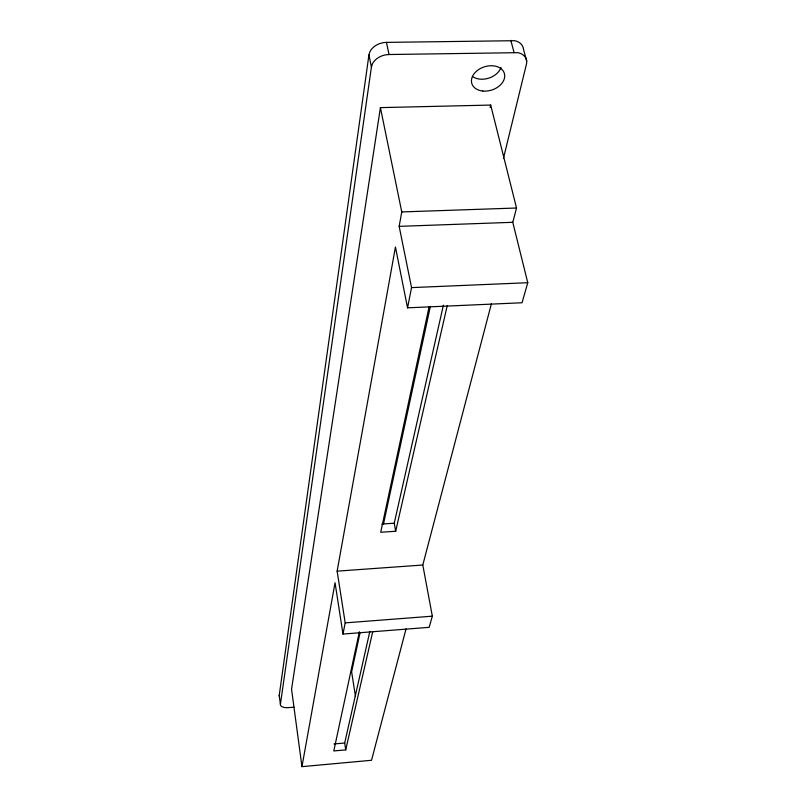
<?xml version="1.0" encoding="UTF-8"?>
<svg xmlns="http://www.w3.org/2000/svg" width="807" height="807" viewBox="0 0 807 807"><rect width="100%" height="100%" fill="white"/><g stroke="black" fill="none" stroke-linecap="round" stroke-linejoin="round"><path stroke-width="1.21" d="M293.95 707.235L286.656 707.719A9.321 4.005 -8 0 1 280.402 704.35L279.232 695.362L368.94 54.906L369.919 51.739A15.948 11.893 -14 0 1 386.442 42.378L514.684 40.703A15.888 11.469 -19.1 0 1 523.45 49.106L526.689 61.039M280.402 704.35L371.412 67.052L372.41 63.884A16.029 11.853 -13.9 0 1 389.024 54.523L517.892 52.677A15.969 11.439 -18.9 0 1 526.457 64.136L503.447 158.323M491.443 303.593L422.797 565.021L432.34 616.175L429.142 627.332L342.985 634.06L345.194 622.883L337.134 571.144L395.44 247.023L407.545 307.83L522.038 302.756L527.768 282.712L512.778 222.308L516.53 208.014L490.686 105.071L380.42 107.624L291.549 689.178L301.959 766.65L371.533 760.275L406.032 628.875M301.959 766.65L335.046 582.715L342.985 634.06M407.545 307.83L411.55 287.615L399.162 226.353L401.755 211.938L380.42 107.624M359.367 631.76L333.795 750.954L345.719 749.885L372.673 631.931M429.082 306.842L380.712 532.267L395.672 531.258L447.189 305.803M360.114 632.436L351.63 671.807L355.483 696.572M383.446 524.177L430.363 306.428M345.719 749.885L344.69 743.005L369.848 631.397M395.672 531.258L394.24 523.218L443.386 305.187M490.131 107.533L490.686 105.071M333.987 743.963L344.69 743.005M345.194 622.883L432.34 616.175M337.134 571.144L422.797 565.021M381.802 524.046L394.24 523.218M411.55 287.615L527.768 282.712M399.162 226.353L512.778 222.308M401.755 211.938L516.53 208.014M510.811 40.35L514.009 52.334M386.442 42.378L389.024 54.523M368.94 54.906L371.412 67.052M500.996 67.566A16.947 12.226 -17.9 0 1 488.578 78.198A16.947 12.226 -17.9 0 1 472.448 76.443M279.393 696.401A9.291 4.035 -8 0 1 279.232 695.362M482.858 91.04A17.038 12.176 -17.7 0 0 504.375 73.477A17.038 12.176 -17.7 0 0 477.008 70.764A17.038 12.176 -17.7 0 0 482.858 91.04"/></g></svg>
